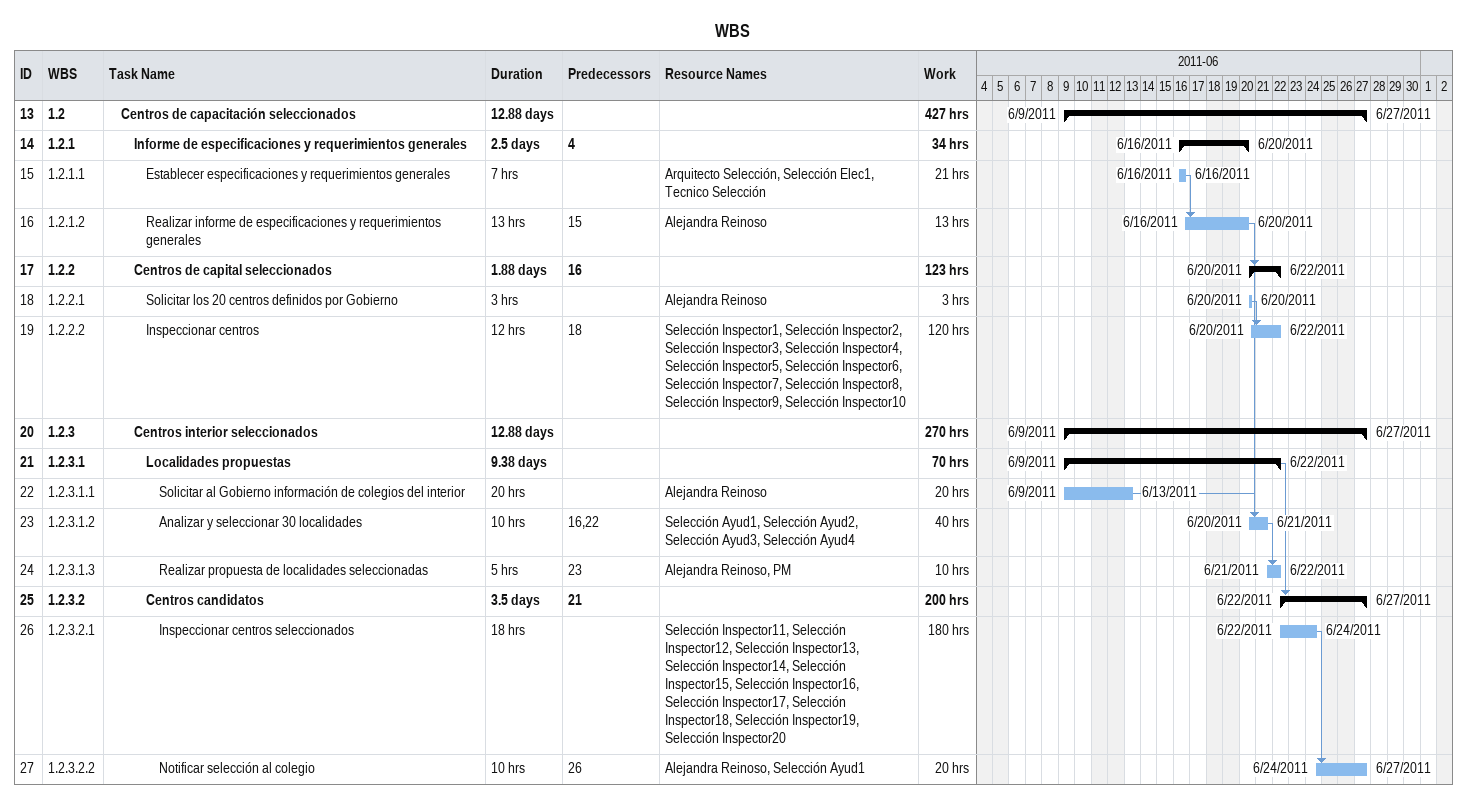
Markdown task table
WBS

| ID | WBS | Task | Duration | Start | Finish | Predecessors | Resources | Work (h) |
|---|---|---|---|---|---|---|---|---|
| 13 | 1.2 | **Centros de capacitación seleccionados** | 12.88d | 2011-06-09 | 2011-06-27 |  |  | 427 |
| 14 | 1.2.1 | **Informe de especificaciones y requerimientos generales** | 2.5d | 2011-06-16 | 2011-06-20 | 4 |  | 34 |
| 15 | 1.2.1.1 | Establecer especificaciones y requerimientos generales | 7h | 2011-06-16 | 2011-06-16 |  | Arquitecto Selección, Selección Elec1, Tecnico Selección | 21 |
| 16 | 1.2.1.2 | Realizar informe de especificaciones y requerimientos generales | 13h | 2011-06-16 | 2011-06-20 | 15 | Alejandra Reinoso | 13 |
| 17 | 1.2.2 | **Centros de capital seleccionados** | 1.88d | 2011-06-20 | 2011-06-22 | 16 |  | 123 |
| 18 | 1.2.2.1 | Solicitar los 20 centros definidos por Gobierno | 3h | 2011-06-20 | 2011-06-20 |  | Alejandra Reinoso | 3 |
| 19 | 1.2.2.2 | Inspeccionar centros | 12h | 2011-06-20 | 2011-06-22 | 18 | Selección Inspector1, Selección Inspector2, Selección Inspector3, Selección Inspector4, Selección Inspector5, Selección Inspector6, Selección Inspector7, Selección Inspector8, Selección Inspector9, Selección Inspector10 | 120 |
| 20 | 1.2.3 | **Centros interior seleccionados** | 12.88d | 2011-06-09 | 2011-06-27 |  |  | 270 |
| 21 | 1.2.3.1 | **Localidades propuestas** | 9.38d | 2011-06-09 | 2011-06-22 |  |  | 70 |
| 22 | 1.2.3.1.1 | Solicitar al Gobierno información de colegios del interior | 20h | 2011-06-09 | 2011-06-13 |  | Alejandra Reinoso | 20 |
| 23 | 1.2.3.1.2 | Analizar y seleccionar 30 localidades | 10h | 2011-06-20 | 2011-06-21 | 16, 22 | Selección Ayud1, Selección Ayud2, Selección Ayud3, Selección Ayud4 | 40 |
| 24 | 1.2.3.1.3 | Realizar propuesta de localidades seleccionadas | 5h | 2011-06-21 | 2011-06-22 | 23 | Alejandra Reinoso, PM | 10 |
| 25 | 1.2.3.2 | **Centros candidatos** | 3.5d | 2011-06-22 | 2011-06-27 | 21 |  | 200 |
| 26 | 1.2.3.2.1 | Inspeccionar centros seleccionados | 18h | 2011-06-22 | 2011-06-24 |  | Selección Inspector11, Selección Inspector12, Selección Inspector13, Selección Inspector14, Selección Inspector15, Selección Inspector16, Selección Inspector17, Selección Inspector18, Selección Inspector19, Selección Inspector20 | 180 |
| 27 | 1.2.3.2.2 | Notificar selección al colegio | 10h | 2011-06-24 | 2011-06-27 | 26 | Alejandra Reinoso, Selección Ayud1 | 20 |
